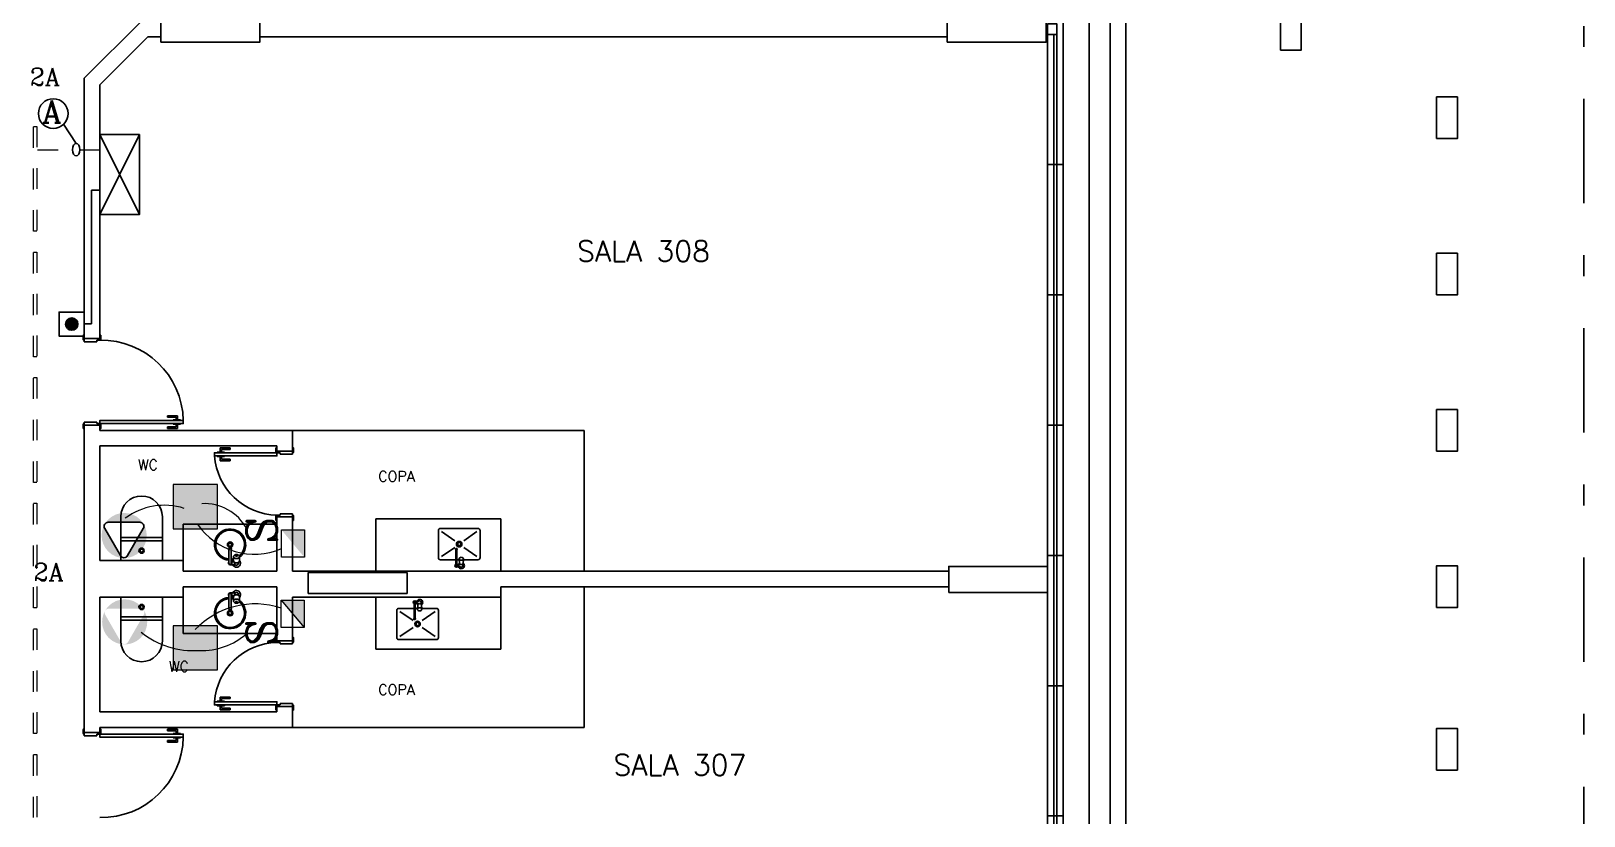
# Model space of a CAD drawing. Extents: x 544 to 914, y -40 to 56.
# Drawn here: x 557.14 to 564.59, y -3.5 to 0.27 of the extents above; entities that cross this region are included whole.
import ezdxf

# ---------------------------------------------------------------- set-up
doc = ezdxf.new("R2010")
doc.units = 0
doc.header["$LTSCALE"] = 0.5
doc.header["$MEASUREMENT"] = 0
for name, pattern in [('CONTINU', [0]), ('DASHDOT', [1, 0.5, -0.25, 0, -0.25]), ('DASHDOT2', [0.5, 0.25, -0.125, 0, -0.125]), ('HIDDEN', [0.375, 0.25, -0.125])]:
    doc.linetypes.add(name, pattern=pattern)
doc.layers.get('0').update_dxf_attribs({"linetype": 'CONTINUOUS'})
for name, color, linetype in [('2', 1, 'CONTINUOUS'), ('A-01', 1, 'CONTINUOUS'), ('A-03', 3, 'CONTINUOUS'), ('A-05', 5, 'CONTINUOUS'), ('COZINHA', 2, 'CONTINUOUS'), ('INTERRUPTOR', 3, 'CONTINUOUS'), ('JANELA', 1, 'CONTINUOUS'), ('PORTA', 2, 'CONTINUOUS'), ('Proj', 1, 'HIDDEN'), ('REDE-ESTRUTURADA', 3, 'CONTINUOUS'), ('SAN', 2, 'CONTINUOUS'), ('SETAS', 1, 'CONTINUOUS'), ('SIMBOLOS', 2, 'CONTINUOUS'), ('TEXTO', 7, 'CONTINUOUS'), ('TEXTO - TOMADAS', 250, 'CONTINUOUS'), ('TOMADAS', 3, 'CONTINUOUS'), ('TUBULACAO', 5, 'CONTINUOUS'), ('Título', 3, 'CONTINUOUS')]:
    doc.layers.add(name, color=color, linetype=linetype)
doc.layers.add('Luminotécnico', color=142, linetype='CONTINUOUS', lineweight=0)
doc.styles.add('ROMANC', font='romanc.shx')
doc.styles.add('T20', font='simplex.shx', dxfattribs={"height": 0.1})

# ---------------------------------------------------------------- blocks, each defined once
blk = doc.blocks.new('A')
at = {"layer": 'TOMADAS'}
blk.add_hatch(color=256, dxfattribs=at).paths.add_polyline_path([(1807.0593, -85.114, 1), (1806.9999, -85.114, 1)])
blk.add_lwpolyline([(1806.9719, -85.1745), (1807.0873, -85.1745), (1807.0873, -85.0534), (1806.9719, -85.0534)], close=True, dxfattribs=at)
blk.add_circle((1807.0296, -85.114), 0.0297, dxfattribs=at)
blk = doc.blocks.new('T')
at = {"layer": 'TOMADAS'}
for p, q in [((-55.6492, 372.2054), (-55.6492, 372.0316)), ((-55.465, 372.138), (-55.6155, 372.2249)), ((-55.6155, 372.0122), (-55.465, 372.0991))]:
    blk.add_line(p, q, dxfattribs=at)
for centre, start, end in [((-55.6267, 372.2054), 60, 180), ((-55.4762, 372.1185), 300, 60), ((-55.6267, 372.0316), 180, 300)]:
    blk.add_arc(centre, 0.0225, start, end, dxfattribs=at)

msp = doc.modelspace()

# ---------------------------------------------------------------- hatches: boundary and pattern name
at = {"layer": 'Luminotécnico'}
for points in [[(557.818, -1.9105), (557.818, -2.1225), (558.03, -2.1225), (558.03, -1.9105)], [(558.4475, -2.2595), (558.4475, -2.128), (558.3374, -2.128)], [(558.4462, -2.5965), (558.4462, -2.465), (558.3361, -2.465)], [(557.818, -2.5885), (557.818, -2.8006), (558.03, -2.8006), (558.03, -2.5885)]]:
    msp.add_hatch(color=3, dxfattribs=at).paths.add_polyline_path(points)
at = {"layer": 'Luminotécnico', "linetype": 'CONTINU'}
h = msp.add_hatch(color=3, dxfattribs=at)
h.paths.add_polyline_path([(557.4742, -2.1553, 1), (557.6908, -2.1553, 1)])
h.paths.add_polyline_path([(557.6572, -2.0917, -0.57735), (557.6741, -2.121), (557.5985, -2.2519, -0.57735), (557.5647, -2.2519), (557.4891, -2.121, -0.57735), (557.506, -2.0917)], flags=16)
h = msp.add_hatch(color=3, dxfattribs=at)
h.paths.add_polyline_path([(557.4766, -2.5698, 1), (557.6932, -2.5698, 1)])
h.paths.add_polyline_path([(557.6596, -2.5062, -0.57735), (557.6765, -2.5355), (557.6009, -2.6664, -0.57735), (557.5671, -2.6664), (557.4915, -2.5355, -0.57735), (557.5084, -2.5062)], flags=16)

# ---------------------------------------------------------------- linework, layer by layer
at = {"layer": '2', "color": 6}
for points in [[(563.1336, 0.1742), (563.2336, 0.1742), (563.2336, 0.3742), (563.1336, 0.3742), (563.1336, 0.1742)], [(557.7586, 0.2117), (558.2336, 0.2117), (558.2336, 0.3367), (557.7586, 0.3367), (557.7586, 0.2117)], [(561.5336, 0.2117), (562.0086, 0.2117), (562.0086, 0.3367), (561.5336, 0.3367), (561.5336, 0.2117)], [(563.8836, -0.2508), (563.9836, -0.2508), (563.9836, -0.0508), (563.8836, -0.0508), (563.8836, -0.2508)], [(563.8836, -1.0008), (563.9836, -1.0008), (563.9836, -0.8008), (563.8836, -0.8008), (563.8836, -1.0008)], [(563.8836, -1.7508), (563.9836, -1.7508), (563.9836, -1.5508), (563.8836, -1.5508), (563.8836, -1.7508)], [(561.5411, -2.4288), (562.0161, -2.4288), (562.0161, -2.3038), (561.5411, -2.3038), (561.5411, -2.4288)], [(563.8836, -2.5008), (563.9836, -2.5008), (563.9836, -2.3008), (563.8836, -2.3008), (563.8836, -2.5008)], [(558.4661, -2.4333), (558.9411, -2.4333), (558.9411, -2.3333), (558.4661, -2.3333), (558.4661, -2.4333)], [(563.8836, -3.2808), (563.9836, -3.2808), (563.9836, -3.0808), (563.8836, -3.0808), (563.8836, -3.2808)]]:
    msp.add_lwpolyline(points, dxfattribs=at)
at = {"layer": 'A-01', "color": 9}
for p, q in [((562.2161, -6.0008), (562.2161, 15.0742)), ((559.7911, -1.6508), (558.3911, -1.6508)), ((559.7911, -2.3258), (559.7911, -1.6508)), ((559.7911, -3.0758), (559.7911, -2.4008)), ((558.3911, -3.0758), (559.7911, -3.0758))]:
    msp.add_line(p, q, dxfattribs=at)
at = {"layer": 'A-03', "color": 9}
for p, q in [((562.3161, 15.0742), (562.3161, -6.5508)), ((562.3911, 15.0742), (562.3911, -6.6258)), ((562.0911, -0.3758), (562.0161, -0.3758)), ((562.0911, -1.0008), (562.0161, -1.0008)), ((562.0161, -1.6258), (562.0911, -1.6258)), ((562.0911, -1.6258), (562.0161, -1.6258)), ((562.0161, -2.2508), (562.0911, -2.2508)), ((562.0161, -2.8758), (562.0911, -2.8758)), ((562.0161, -3.5008), (562.0911, -3.5008))]:
    msp.add_line(p, q, dxfattribs=at)
at = {"layer": 'A-05', "color": 4}
for p, q in [((557.3911, 0.0386), (557.6643, 0.3117)), ((557.4661, 0.0075), (557.6953, 0.2367)), ((557.7586, 0.2367), (557.6953, 0.2367)), ((561.5336, 0.2367), (558.2336, 0.2367)), ((557.3911, -1.2108), (557.3911, 0.0386)), ((557.4661, -1.2108), (557.4661, 0.0075)), ((557.4661, -1.2108), (557.3911, -1.2108)), ((557.4661, -1.6258), (557.3911, -1.6258)), ((557.3911, -3.1008), (557.3911, -1.6258)), ((557.4661, -1.6508), (557.4661, -1.6258)), ((558.3911, -1.6508), (557.4661, -1.6508)), ((558.3911, -1.7508), (558.3911, -1.6508)), ((558.3161, -1.7258), (557.4661, -1.7258)), ((557.4661, -1.7258), (557.4661, -2.2758)), ((558.3161, -1.7258), (558.3161, -1.7508)), ((558.3161, -1.7508), (558.3161, -1.7258)), ((558.3161, -1.7508), (558.3911, -1.7508)), ((558.3161, -2.0658), (558.3911, -2.0658)), ((558.3161, -2.3258), (558.3161, -2.0658)), ((558.3911, -2.3258), (558.3911, -2.0658)), ((557.8661, -2.2758), (557.4661, -2.2758)), ((557.8661, -2.2758), (557.8661, -2.3258)), ((558.3161, -2.3258), (557.8661, -2.3258)), ((561.5411, -2.3258), (558.3911, -2.3258)), ((557.8661, -2.4508), (557.4661, -2.4508)), ((557.4661, -2.4508), (557.4661, -3.0008)), ((557.8661, -2.4508), (557.8661, -2.4008)), ((558.3161, -2.4008), (557.8661, -2.4008)), ((558.3161, -2.4008), (558.3161, -2.6608)), ((558.3911, -2.4508), (559.3911, -2.4508)), ((558.3911, -2.4508), (558.3911, -2.6608)), ((559.3911, -2.4508), (559.3911, -2.4008)), ((561.5411, -2.4008), (559.3911, -2.4008)), ((558.3161, -2.6608), (558.3911, -2.6608)), ((558.3161, -2.9758), (558.3911, -2.9758)), ((558.3161, -3.0008), (558.3161, -2.9758)), ((558.3161, -2.9758), (558.3161, -3.0008)), ((558.3911, -2.9758), (558.3911, -3.0758)), ((558.3161, -3.0008), (557.4661, -3.0008)), ((557.4661, -3.1008), (557.3911, -3.1008)), ((558.3911, -3.0758), (557.4661, -3.0758)), ((557.4661, -3.1008), (557.4661, -3.0758))]:
    msp.add_line(p, q, dxfattribs=at)
at = {"layer": 'COZINHA', "color": 9}
for p, q in [((558.7911, -2.3258), (558.7911, -2.0758)), ((558.7911, -2.0758), (559.3911, -2.0758)), ((559.3911, -2.0758), (559.3911, -2.3258)), ((559.0911, -2.1316), (559.0911, -2.2216)), ((559.2811, -2.1216), (559.1011, -2.1216)), ((559.1698, -2.1802), (559.1061, -2.1366)), ((559.2125, -2.1802), (559.2761, -2.1366)), ((559.2911, -2.1316), (559.2911, -2.2216)), ((559.0911, -2.2216), (559.0911, -2.2616)), ((559.1061, -2.2566), (559.1698, -2.2131)), ((559.175, -2.2215), (559.175, -2.227)), ((559.175, -2.227), (559.175, -2.2998)), ((559.1801, -2.2215), (559.1801, -2.227)), ((559.1801, -2.227), (559.1801, -2.2998)), ((559.2761, -2.2566), (559.2125, -2.2131)), ((559.2911, -2.2216), (559.2911, -2.2616)), ((559.1754, -2.2716), (559.1011, -2.2716)), ((559.1907, -2.2716), (559.1797, -2.2716)), ((559.1943, -2.3044), (559.1834, -2.3044)), ((559.1897, -2.2959), (559.1838, -2.2959)), ((559.1903, -2.267), (559.1924, -2.2906)), ((559.2009, -2.3079), (559.2009, -2.3079)), ((559.2081, -2.2962), (559.2081, -2.2925)), ((559.2116, -2.267), (559.2094, -2.2906)), ((559.2811, -2.2716), (559.2111, -2.2716)), ((559.3911, -2.3258), (558.7911, -2.3258)), ((558.7911, -2.4508), (558.7911, -2.7008)), ((559.3911, -2.4508), (558.7911, -2.4508)), ((559.3911, -2.7008), (559.3911, -2.4508)), ((558.8911, -2.5549), (558.8911, -2.5149)), ((558.9754, -2.5049), (558.9011, -2.5049)), ((558.9061, -2.5199), (558.9698, -2.5634)), ((558.975, -2.5495), (558.975, -2.4767)), ((558.9907, -2.5049), (558.9797, -2.5049)), ((558.9801, -2.5495), (558.9801, -2.4767)), ((558.9943, -2.4722), (558.9834, -2.4722)), ((558.9897, -2.4807), (558.9838, -2.4807)), ((558.9903, -2.5096), (558.9924, -2.486)), ((559.0009, -2.4687), (559.0009, -2.4687)), ((559.0081, -2.4804), (559.0081, -2.4841)), ((559.0116, -2.5096), (559.0094, -2.486)), ((559.0811, -2.5049), (559.0111, -2.5049)), ((559.0761, -2.5199), (559.0125, -2.5634)), ((559.0911, -2.5549), (559.0911, -2.5149)), ((558.8911, -2.6449), (558.8911, -2.5549)), ((558.9698, -2.5964), (558.9061, -2.6399)), ((558.975, -2.5551), (558.975, -2.5495)), ((558.9801, -2.5551), (558.9801, -2.5495)), ((559.0125, -2.5964), (559.0761, -2.6399)), ((559.0911, -2.6449), (559.0911, -2.5549)), ((559.0811, -2.6549), (558.9011, -2.6549)), ((558.7911, -2.7008), (559.3911, -2.7008))]:
    msp.add_line(p, q, dxfattribs=at)
for points in [[(559.2116, -2.267), (559.2108, -2.2643), (559.2084, -2.2618), (559.2052, -2.2603), (559.2009, -2.2597), (559.1967, -2.2603), (559.1934, -2.2618), (559.191, -2.2643), (559.1903, -2.267), (559.191, -2.2696), (559.1934, -2.2721), (559.1967, -2.2736), (559.2009, -2.2742), (559.2052, -2.2736), (559.2084, -2.2721), (559.2108, -2.2696)], [(559.0116, -2.5096), (559.0108, -2.5122), (559.0084, -2.5147), (559.0052, -2.5163), (559.0009, -2.5168), (558.9967, -2.5163), (558.9934, -2.5147), (558.991, -2.5122), (558.9903, -2.5096), (558.991, -2.507), (558.9934, -2.5045), (558.9967, -2.5029), (559.0009, -2.5023), (559.0052, -2.5029), (559.0084, -2.5045), (559.0108, -2.507)]]:
    msp.add_lwpolyline(points, close=True, dxfattribs=at)
for points in [[(559.1924, -2.2906), (559.1929, -2.2919), (559.1949, -2.2933), (559.1975, -2.2941), (559.2009, -2.2945), (559.2044, -2.2941), (559.2069, -2.2933), (559.2089, -2.2919), (559.2094, -2.2906)], [(558.9924, -2.486), (558.9929, -2.4847), (558.9949, -2.4832), (558.9975, -2.4824), (559.0009, -2.4821), (559.0044, -2.4824), (559.0069, -2.4832), (559.0089, -2.4847), (559.0094, -2.486)]]:
    msp.add_lwpolyline(points, dxfattribs=at)
for centre, radius in [((559.1911, -2.1966), 0.0133), ((559.1911, -2.1966), 0.00813), ((558.9911, -2.5799), 0.0133), ((558.9911, -2.5799), 0.00813)]:
    msp.add_circle(centre, radius, dxfattribs=at)
for centre, radius, start, end in [((559.1011, -2.1316), 0.01, 90, 180), ((559.2811, -2.1316), 0.01, 0, 90), ((559.1775, -2.2215), 0.00376, 312.65589, 227.34411), ((559.1775, -2.2215), 0.00255, 359.99352, 180.00648), ((559.1011, -2.2616), 0.01, 180, 270), ((559.1775, -2.2998), 0.0074, 110.16101, 69.83899), ((559.1775, -2.2998), 0.00255, 180.00373, 359.99627), ((559.2009, -2.2998), 0.0148, 126.00126, 164.46267), ((559.2009, -2.2998), 0.0148, 197.74323, 53.82953), ((559.1897, -2.2916), 0.00425, 270, 347.17152), ((559.2009, -2.2998), 0.00804, 214.26245, 27.26327), ((559.2811, -2.2616), 0.01, 270, 0), ((558.9011, -2.5149), 0.01, 90, 180), ((558.9775, -2.4767), 0.0074, 290.16101, 249.83899), ((558.9775, -2.4767), 0.00255, 0.00373, 179.99627), ((559.0009, -2.4767), 0.0148, 195.53733, 233.99874), ((559.0009, -2.4767), 0.0148, 306.17047, 162.25677), ((558.9897, -2.4849), 0.00425, 12.82848, 90), ((559.0009, -2.4767), 0.00804, 332.73673, 145.73755), ((559.0811, -2.5149), 0.01, 0, 90), ((558.9775, -2.5551), 0.00376, 132.65589, 47.34411), ((558.9775, -2.5551), 0.00255, 179.99352, 0.00648), ((558.9011, -2.6449), 0.01, 180, 270), ((559.0811, -2.6449), 0.01, 270, 0)]:
    msp.add_arc(centre, radius, start, end, dxfattribs=at)
at = {"layer": 'JANELA', "color": 9}
for p, q in [((562.0911, 15.0742), (562.0911, -6.0008)), ((562.0161, -6.0008), (562.0161, 0.2492)), ((562.0461, -6.0008), (562.0461, 0.2492)), ((562.0611, -6.0008), (562.0611, 0.2492))]:
    msp.add_line(p, q, dxfattribs=at)
msp.add_lwpolyline([(562.0161, 0.2992), (562.0611, 0.2992), (562.0611, 0.2492), (562.0161, 0.2492)], close=True, dxfattribs=at)
at = {"layer": 'Luminotécnico', "color": 3}
msp.add_line((558.3361, -2.465), (558.4462, -2.5965), dxfattribs=at)
at = {"layer": 'Luminotécnico', "color": 9, "linetype": 'HIDDEN', "ltscale": 0.05}
for points in [[(557.1476, -0.6947), (557.1476, -0.1925), (557.1627, -0.1925), (557.1627, -0.6947)], [(557.1476, -1.2975), (557.1476, -0.7952), (557.1627, -0.7952), (557.1627, -1.2975)], [(557.1476, -1.9002), (557.1476, -1.3979), (557.1627, -1.3979), (557.1627, -1.9002)], [(557.1476, -2.503), (557.1476, -2.0007), (557.1627, -2.0007), (557.1627, -2.503)], [(557.1476, -3.1057), (557.1476, -2.6034), (557.1627, -2.6034), (557.1627, -3.1057)], [(557.1476, -3.7084), (557.1476, -3.2062), (557.1627, -3.2062), (557.1627, -3.7084)]]:
    msp.add_lwpolyline(points, close=True, dxfattribs=at)
at = {"layer": 'Luminotécnico', "color": 3}
for points in [[(558.03, -2.1225), (558.03, -1.9105), (557.818, -1.9105), (557.818, -2.1225)], [(558.3374, -2.2595), (558.3374, -2.128), (558.4475, -2.128), (558.4475, -2.2595)], [(558.3361, -2.5965), (558.3361, -2.465), (558.4462, -2.465), (558.4462, -2.5965)], [(558.03, -2.8006), (558.03, -2.5885), (557.818, -2.5885), (557.818, -2.8006)]]:
    msp.add_lwpolyline(points, close=True, dxfattribs=at)
at = {"layer": 'Luminotécnico', "color": 5, "linetype": 'CONTINU'}
for centre, radius, start, end in [((557.7748, -2.3212), 0.311, 72.09605, 126.99008), ((557.9692, -2.2301), 0.2277, 27.58642, 93.68644), ((558.2062, -1.9179), 0.3271, 214.00531, 293.63946), ((558.2116, -2.8804), 0.397, 71.72415, 136.41066), ((557.9121, -2.319), 0.3887, 230.38962, 274.56505), ((557.9589, -2.3898), 0.317, 267.14477, 311.89146)]:
    msp.add_arc(centre, radius, start, end, dxfattribs=at)
at = {"layer": 'PORTA', "color": 9}
for p, q in [((557.3861, -1.1958), (557.3861, -1.2158)), ((557.3911, -1.1933), (557.3886, -1.1933)), ((557.3911, -1.2183), (557.3886, -1.2183)), ((557.3911, -1.1933), (557.3911, -1.1933)), ((557.3911, -1.2108), (557.3911, -1.2258)), ((557.4511, -1.2258), (557.3911, -1.2258)), ((557.4661, -1.2183), (557.4511, -1.2183)), ((557.4511, -1.2258), (557.4511, -1.2183)), ((557.4511, -1.2183), (557.4511, -1.2258)), ((557.4686, -1.1933), (557.4661, -1.1933)), ((557.4661, -1.2108), (557.4661, -1.2183)), ((557.4686, -1.2183), (557.4661, -1.2183)), ((557.4711, -1.1958), (557.4711, -1.2158)), ((557.3861, -1.6408), (557.3861, -1.6208)), ((557.3911, -1.6183), (557.3886, -1.6183)), ((557.4511, -1.6108), (557.3911, -1.6108)), ((557.3911, -1.6258), (557.3911, -1.6108)), ((557.4511, -1.6183), (557.4511, -1.6108)), ((557.4511, -1.6108), (557.4511, -1.6183)), ((557.4661, -1.6183), (557.4511, -1.6183)), ((557.4661, -1.6258), (557.4661, -1.6183)), ((557.4711, -1.6408), (557.4711, -1.6208)), ((557.7901, -1.5803), (557.7901, -1.5873)), ((557.7901, -1.5803), (557.8391, -1.5803)), ((557.7971, -1.5873), (557.7901, -1.5873)), ((557.7971, -1.6343), (557.7901, -1.6343)), ((557.7901, -1.6343), (557.7901, -1.6413)), ((557.7971, -1.5873), (557.7971, -1.5873)), ((557.8321, -1.5873), (557.7971, -1.5873)), ((557.8321, -1.6343), (557.7971, -1.6343)), ((557.7971, -1.6343), (557.7971, -1.6343)), ((557.8181, -1.5998), (557.8181, -1.6033)), ((557.8531, -1.5998), (557.8181, -1.5998)), ((557.8181, -1.6218), (557.8181, -1.6183)), ((557.8531, -1.6218), (557.8181, -1.6218)), ((557.8321, -1.5998), (557.8321, -1.5873)), ((557.8321, -1.6218), (557.8321, -1.6343)), ((557.8391, -1.5803), (557.8391, -1.5998)), ((557.8391, -1.6413), (557.8391, -1.6218)), ((557.8531, -1.5998), (557.8531, -1.6033)), ((557.8531, -1.6218), (557.8531, -1.6183)), ((557.3911, -1.6433), (557.3886, -1.6433)), ((557.3911, -1.6433), (557.3911, -1.6433)), ((557.4686, -1.6433), (557.4661, -1.6433)), ((557.7901, -1.6413), (557.8391, -1.6413)), ((558.0291, -1.7548), (558.0641, -1.7548)), ((558.0291, -1.7548), (558.0291, -1.7583)), ((558.0291, -1.7768), (558.0291, -1.7733)), ((558.0291, -1.7768), (558.0641, -1.7768)), ((558.0921, -1.7353), (558.0431, -1.7353)), ((558.0431, -1.7353), (558.0431, -1.7548)), ((558.0431, -1.7963), (558.0431, -1.7768)), ((558.0501, -1.7548), (558.0501, -1.7423)), ((558.0501, -1.7423), (558.0851, -1.7423)), ((558.0501, -1.7768), (558.0501, -1.7893)), ((558.0501, -1.7893), (558.0851, -1.7893)), ((558.0641, -1.7548), (558.0641, -1.7583)), ((558.0641, -1.7768), (558.0641, -1.7733)), ((558.0851, -1.7423), (558.0851, -1.7423)), ((558.0851, -1.7423), (558.0921, -1.7423)), ((558.0851, -1.7893), (558.0921, -1.7893)), ((558.0851, -1.7893), (558.0851, -1.7893)), ((558.0921, -1.7423), (558.0921, -1.7353)), ((558.0921, -1.7893), (558.0921, -1.7963)), ((558.3111, -1.7358), (558.3111, -1.7558)), ((558.3136, -1.7333), (558.3161, -1.7333)), ((558.3161, -1.7508), (558.3161, -1.7583)), ((558.3161, -1.7583), (558.3311, -1.7583)), ((558.3311, -1.7583), (558.3311, -1.7658)), ((558.3311, -1.7658), (558.3311, -1.7583)), ((558.3311, -1.7658), (558.3911, -1.7658)), ((558.3911, -1.7333), (558.3936, -1.7333)), ((558.3911, -1.7333), (558.3911, -1.7333)), ((558.3911, -1.7508), (558.3911, -1.7658)), ((558.3911, -1.7583), (558.3936, -1.7583)), ((558.3961, -1.7358), (558.3961, -1.7558)), ((558.0921, -1.7963), (558.0431, -1.7963)), ((558.3111, -2.0808), (558.3111, -2.0608)), ((558.3136, -2.0583), (558.3161, -2.0583)), ((558.3136, -2.0833), (558.3161, -2.0833)), ((558.3161, -2.0583), (558.3311, -2.0583)), ((558.3161, -2.0658), (558.3161, -2.0583)), ((558.3311, -2.0508), (558.3911, -2.0508)), ((558.3311, -2.0508), (558.3311, -2.0583)), ((558.3311, -2.0583), (558.3311, -2.0508)), ((558.3911, -2.0658), (558.3911, -2.0508)), ((558.3911, -2.0583), (558.3936, -2.0583)), ((558.3911, -2.0833), (558.3911, -2.0833)), ((558.3911, -2.0833), (558.3936, -2.0833)), ((558.3961, -2.0808), (558.3961, -2.0608)), ((558.3111, -2.6458), (558.3111, -2.6658)), ((558.3136, -2.6433), (558.3161, -2.6433)), ((558.3136, -2.6683), (558.3161, -2.6683)), ((558.3161, -2.6608), (558.3161, -2.6683)), ((558.3161, -2.6683), (558.3311, -2.6683)), ((558.3311, -2.6758), (558.3311, -2.6683)), ((558.3311, -2.6683), (558.3311, -2.6758)), ((558.3311, -2.6758), (558.3911, -2.6758)), ((558.3911, -2.6433), (558.3911, -2.6433)), ((558.3911, -2.6433), (558.3936, -2.6433)), ((558.3911, -2.6608), (558.3911, -2.6758)), ((558.3911, -2.6683), (558.3936, -2.6683)), ((558.3961, -2.6458), (558.3961, -2.6658)), ((558.0291, -2.9498), (558.0291, -2.9533)), ((558.0291, -2.9498), (558.0641, -2.9498)), ((558.0291, -2.9718), (558.0291, -2.9683)), ((558.0291, -2.9718), (558.0641, -2.9718)), ((558.0431, -2.9303), (558.0431, -2.9498)), ((558.0921, -2.9303), (558.0431, -2.9303)), ((558.0431, -2.9913), (558.0431, -2.9718)), ((558.0501, -2.9373), (558.0851, -2.9373)), ((558.0501, -2.9498), (558.0501, -2.9373)), ((558.0501, -2.9718), (558.0501, -2.9843)), ((558.0641, -2.9498), (558.0641, -2.9533)), ((558.0641, -2.9718), (558.0641, -2.9683)), ((558.0851, -2.9373), (558.0921, -2.9373)), ((558.0851, -2.9373), (558.0851, -2.9373)), ((558.0921, -2.9373), (558.0921, -2.9303)), ((558.3111, -2.9908), (558.3111, -2.9708)), ((558.3161, -2.9758), (558.3161, -2.9683)), ((558.3161, -2.9683), (558.3311, -2.9683)), ((558.3311, -2.9608), (558.3911, -2.9608)), ((558.3311, -2.9683), (558.3311, -2.9608)), ((558.3311, -2.9608), (558.3311, -2.9683)), ((558.3911, -2.9758), (558.3911, -2.9608)), ((558.3911, -2.9683), (558.3936, -2.9683)), ((558.3961, -2.9908), (558.3961, -2.9708)), ((558.0921, -2.9913), (558.0431, -2.9913)), ((558.0501, -2.9843), (558.0851, -2.9843)), ((558.0851, -2.9843), (558.0851, -2.9843)), ((558.0851, -2.9843), (558.0921, -2.9843)), ((558.0921, -2.9843), (558.0921, -2.9913)), ((558.3136, -2.9933), (558.3161, -2.9933)), ((558.3911, -2.9933), (558.3936, -2.9933)), ((558.3911, -2.9933), (558.3911, -2.9933)), ((557.3861, -3.0858), (557.3861, -3.1058)), ((557.3911, -3.0833), (557.3886, -3.0833)), ((557.3911, -3.1083), (557.3886, -3.1083)), ((557.3911, -3.0833), (557.3911, -3.0833)), ((557.3911, -3.1008), (557.3911, -3.1158)), ((557.4511, -3.1158), (557.3911, -3.1158)), ((557.4511, -3.1083), (557.4511, -3.1158)), ((557.4511, -3.1158), (557.4511, -3.1083)), ((557.4661, -3.1083), (557.4511, -3.1083)), ((557.4686, -3.0833), (557.4661, -3.0833)), ((557.4661, -3.1008), (557.4661, -3.1083)), ((557.4711, -3.0858), (557.4711, -3.1058)), ((557.7901, -3.0923), (557.7901, -3.0853)), ((557.7901, -3.0853), (557.8391, -3.0853)), ((557.7971, -3.0923), (557.7901, -3.0923)), ((557.8321, -3.0923), (557.7971, -3.0923)), ((557.7971, -3.0923), (557.7971, -3.0923)), ((557.8531, -3.1048), (557.8181, -3.1048)), ((557.8181, -3.1048), (557.8181, -3.1083)), ((557.8181, -3.1268), (557.8181, -3.1233)), ((557.8531, -3.1268), (557.8181, -3.1268)), ((557.8321, -3.1048), (557.8321, -3.0923)), ((557.8321, -3.1268), (557.8321, -3.1393)), ((557.8391, -3.0853), (557.8391, -3.1048)), ((557.8391, -3.1463), (557.8391, -3.1268)), ((557.8531, -3.1048), (557.8531, -3.1083)), ((557.8531, -3.1268), (557.8531, -3.1233)), ((557.7901, -3.1463), (557.7901, -3.1393)), ((557.7971, -3.1393), (557.7901, -3.1393)), ((557.7901, -3.1463), (557.8391, -3.1463)), ((557.7971, -3.1393), (557.7971, -3.1393)), ((557.8321, -3.1393), (557.7971, -3.1393))]:
    msp.add_line(p, q, dxfattribs=at)
for points in [[(557.4661, -1.6183), (557.8661, -1.6183), (557.8661, -1.6033), (557.4661, -1.6033)], [(558.3161, -1.7583), (558.0161, -1.7583), (558.0161, -1.7733), (558.3161, -1.7733)], [(558.3161, -2.9683), (558.0161, -2.9683), (558.0161, -2.9533), (558.3161, -2.9533)], [(557.4661, -3.1083), (557.8661, -3.1083), (557.8661, -3.1233), (557.4661, -3.1233)]]:
    msp.add_lwpolyline(points, close=True, dxfattribs=at)
for centre, radius, start, end in [((557.3886, -1.1958), 0.0025, 90, 180), ((557.3886, -1.2158), 0.0025, 180, 270), ((557.4736, -1.6108), 0.3926, 1.09469, 91.09469), ((557.4686, -1.1958), 0.0025, 0, 90), ((557.4686, -1.2158), 0.0025, 270, 0), ((557.3886, -1.6208), 0.0025, 90, 180), ((557.4686, -1.6208), 0.0025, 0, 90), ((557.3886, -1.6408), 0.0025, 180, 270), ((557.4686, -1.6408), 0.0025, 270, 0), ((558.3237, -1.7499), 0.3085, 184.34604, 268.59156), ((558.3136, -1.7358), 0.0025, 90, 180), ((558.3136, -1.7558), 0.0025, 180, 270), ((558.3936, -1.7358), 0.0025, 0, 90), ((558.3936, -1.7558), 0.0025, 270, 0), ((558.3136, -2.0608), 0.0025, 90, 180), ((558.3136, -2.0808), 0.0025, 180, 270), ((558.3936, -2.0608), 0.0025, 0, 90), ((558.3936, -2.0808), 0.0025, 270, 0), ((558.3237, -2.9767), 0.3085, 91.40844, 175.65396), ((558.3136, -2.6458), 0.0025, 90, 180), ((558.3136, -2.6658), 0.0025, 180, 270), ((558.3936, -2.6458), 0.0025, 0, 90), ((558.3936, -2.6658), 0.0025, 270, 0), ((558.3136, -2.9708), 0.0025, 90, 180), ((558.3936, -2.9708), 0.0025, 0, 90), ((558.3136, -2.9908), 0.0025, 180, 270), ((558.3936, -2.9908), 0.0025, 270, 0), ((557.3886, -3.0858), 0.0025, 90, 180), ((557.3886, -3.1058), 0.0025, 180, 270), ((557.4736, -3.1158), 0.3926, 268.90531, 358.90531), ((557.4686, -3.0858), 0.0025, 0, 90), ((557.4686, -3.1058), 0.0025, 270, 0)]:
    msp.add_arc(centre, radius, start, end, dxfattribs=at)
at = {"layer": 'REDE-ESTRUTURADA'}
for p, q in [((557.6559, -0.6156), (557.4657, -0.2313)), ((557.6559, -0.2313), (557.4659, -0.6157))]:
    msp.add_line(p, q, dxfattribs=at)
msp.add_lwpolyline([(557.4657, -0.2313), (557.6559, -0.2313), (557.6559, -0.6156), (557.4657, -0.6156)], close=True, dxfattribs=at)
at = {"layer": 'SAN', "color": 9}
for p, q in [((557.5661, -2.2708), (557.5661, -2.0658)), ((557.7661, -2.2708), (557.7661, -2.0658)), ((557.8661, -2.1008), (557.8661, -2.2758)), ((557.8661, -2.1008), (558.3161, -2.1008)), ((557.5661, -2.1645), (557.7661, -2.1645)), ((557.5711, -2.1808), (557.7611, -2.1808)), ((558.0856, -2.2881), (558.0856, -2.2214)), ((558.0967, -2.2881), (558.0967, -2.2214)), ((557.5711, -2.2758), (557.7611, -2.2758)), ((558.0911, -2.2964), (558.1153, -2.2964)), ((558.0967, -2.2818), (558.1095, -2.2818)), ((558.1078, -2.2772), (558.1078, -2.2563)), ((558.112, -2.2881), (558.112, -2.2842)), ((558.1314, -2.2881), (558.1314, -2.2842)), ((558.1356, -2.2772), (558.1356, -2.2563)), ((557.5661, -2.4558), (557.5661, -2.6608)), ((557.5711, -2.4508), (557.7611, -2.4508)), ((557.7661, -2.4558), (557.7661, -2.6608)), ((557.8661, -2.6258), (557.8661, -2.4508)), ((558.0856, -2.4385), (558.0856, -2.5051)), ((558.0911, -2.4301), (558.1153, -2.4301)), ((558.0967, -2.4385), (558.0967, -2.5051)), ((558.0967, -2.4448), (558.1095, -2.4448)), ((558.1078, -2.4494), (558.1078, -2.4703)), ((558.112, -2.4385), (558.112, -2.4424)), ((558.1314, -2.4385), (558.1314, -2.4424)), ((558.1356, -2.4494), (558.1356, -2.4703)), ((557.5661, -2.5621), (557.7661, -2.5621)), ((557.5711, -2.5458), (557.7611, -2.5458)), ((557.8661, -2.6258), (558.3161, -2.6258))]:
    msp.add_line(p, q, dxfattribs=at)
for centre, radius in [((557.6661, -2.2283), 0.0125), ((557.6661, -2.2283), 0.0075), ((558.0911, -2.1992), 0.0133), ((558.0911, -2.1992), 0.00778), ((557.6661, -2.4983), 0.0125), ((557.6661, -2.4983), 0.0075), ((558.0911, -2.5274), 0.0133), ((558.0911, -2.5274), 0.00778)]:
    msp.add_circle(centre, radius, dxfattribs=at)
for centre, radius, start, end in [((557.6661, -2.0658), 0.1, 0, 180), ((558.0911, -2.1992), 0.075, 306.3412, 265.75198), ((558.0911, -2.1992), 0.0694, 309.00735, 265.41143), ((557.5711, -2.1858), 0.005, 90, 180), ((557.7611, -2.1858), 0.005, 0, 90), ((558.0911, -2.2214), 0.00694, 323.1301, 216.8699), ((558.0911, -2.2214), 0.00556, 359.99988, 179.99988), ((557.5711, -2.2708), 0.005, 180, 270), ((557.7611, -2.2708), 0.005, 270, 0), ((558.0911, -2.2881), 0.00833, 131.81031, 48.18969), ((558.0911, -2.2881), 0.00556, 179.99979, 359.99979), ((558.0911, -2.1992), 0.0694, 274.58857, 283.88654), ((558.0911, -2.1992), 0.075, 274.24802, 282.83959), ((558.1217, -2.2881), 0.0194, 135.58469, 161.12889), ((558.1217, -2.2881), 0.0194, 205.37693, 44.41531), ((558.1148, -2.2563), 0.00706, 149.63881, 180), ((558.1148, -2.2563), 0.00706, 180, 210.36119), ((558.1148, -2.2772), 0.00706, 180, 210.36119), ((558.1181, -2.2582), 0.0109, 125.26439, 149.63881), ((558.1181, -2.2544), 0.0109, 210.36119, 234.73561), ((558.1181, -2.2753), 0.0109, 210.36119, 234.73561), ((558.1203, -2.2613), 0.0146, 106.32495, 125.26439), ((558.1203, -2.2513), 0.0146, 234.73561, 253.67505), ((558.1203, -2.2722), 0.0146, 234.73561, 253.67505), ((558.1217, -2.2881), 0.00972, 180, 238.99728), ((558.1153, -2.302), 0.00556, 65.38002, 90), ((558.1217, -2.266), 0.0196, 90, 106.32495), ((558.1217, -2.2465), 0.0196, 253.67505, 270), ((558.1217, -2.2674), 0.0196, 253.67505, 270), ((558.1196, -2.2521), 0.00212, 149.63881, 180), ((558.1196, -2.2521), 0.00212, 180, 210.36119), ((558.1217, -2.2881), 0.00972, 245.38002, 0), ((558.1206, -2.2527), 0.00326, 125.26439, 149.63881), ((558.1206, -2.2516), 0.00326, 210.36119, 234.73561), ((558.1213, -2.2536), 0.00437, 106.32495, 125.26439), ((558.1213, -2.2506), 0.00437, 234.73561, 253.67505), ((558.1217, -2.2551), 0.00587, 90, 106.32495), ((558.1217, -2.2492), 0.00587, 253.67505, 270), ((558.1217, -2.266), 0.0196, 73.67505, 90), ((558.1217, -2.2551), 0.00587, 73.67505, 90), ((558.1217, -2.2492), 0.00587, 270, 286.32495), ((558.1217, -2.2465), 0.0196, 270, 286.32495), ((558.1217, -2.2674), 0.0196, 270, 286.32495), ((558.1221, -2.2536), 0.00437, 54.73561, 73.67505), ((558.1221, -2.2506), 0.00437, 286.32495, 305.26439), ((558.1227, -2.2527), 0.00326, 30.36119, 54.73561), ((558.1227, -2.2516), 0.00326, 305.26439, 329.63881), ((558.1237, -2.2521), 0.00212, 0, 30.36119), ((558.1237, -2.2521), 0.00212, 329.63881, 360), ((558.1231, -2.2613), 0.0146, 54.73561, 73.67505), ((558.1231, -2.2513), 0.0146, 286.32495, 305.26439), ((558.1231, -2.2722), 0.0146, 286.32495, 305.26439), ((558.1252, -2.2582), 0.0109, 30.36119, 54.73561), ((558.1252, -2.2544), 0.0109, 305.26439, 329.63881), ((558.1252, -2.2753), 0.0109, 305.26439, 329.63881), ((558.1285, -2.2563), 0.00706, 360, 30.36119), ((558.1285, -2.2563), 0.00706, 329.63881, 360), ((558.1285, -2.2772), 0.00706, 329.63881, 0), ((557.5711, -2.4558), 0.005, 90, 180), ((557.7611, -2.4558), 0.005, 0, 90), ((558.0911, -2.5274), 0.075, 94.24802, 53.6588), ((558.0911, -2.5274), 0.0694, 94.58857, 50.99265), ((558.0911, -2.4385), 0.00833, 311.81031, 228.18969), ((558.0911, -2.4385), 0.00556, 0.00021, 180.00021), ((558.0911, -2.5274), 0.075, 77.16041, 85.75198), ((558.0911, -2.5274), 0.0694, 76.11346, 85.41143), ((558.1217, -2.4385), 0.0194, 198.87111, 224.41531), ((558.1217, -2.4385), 0.0194, 315.58469, 154.62307), ((558.1148, -2.4494), 0.00706, 149.63881, 180), ((558.1181, -2.4513), 0.0109, 125.26439, 149.63881), ((558.1203, -2.4543), 0.0146, 106.32495, 125.26439), ((558.1217, -2.4385), 0.00972, 121.00272, 180), ((558.1153, -2.4246), 0.00556, 270, 294.61998), ((558.1217, -2.4591), 0.0196, 90, 106.32495), ((558.1217, -2.4385), 0.00972, 0, 114.61998), ((558.1217, -2.4591), 0.0196, 73.67505, 90), ((558.1231, -2.4543), 0.0146, 54.73561, 73.67505), ((558.1252, -2.4513), 0.0109, 30.36119, 54.73561), ((558.1285, -2.4494), 0.00706, 360, 30.36119), ((558.0911, -2.5051), 0.00694, 143.1301, 36.8699), ((558.0911, -2.5051), 0.00556, 180.00012, 0.00012), ((558.1148, -2.4703), 0.00706, 149.63881, 180), ((558.1148, -2.4703), 0.00706, 180, 210.36119), ((558.1181, -2.4722), 0.0109, 125.26439, 149.63881), ((558.1181, -2.4683), 0.0109, 210.36119, 234.73561), ((558.1203, -2.4752), 0.0146, 106.32495, 125.26439), ((558.1203, -2.4653), 0.0146, 234.73561, 253.67505), ((558.1217, -2.48), 0.0196, 90, 106.32495), ((558.1217, -2.4605), 0.0196, 253.67505, 270), ((558.1196, -2.4744), 0.00212, 149.63881, 180), ((558.1196, -2.4744), 0.00212, 180, 210.36119), ((558.1206, -2.475), 0.00326, 125.26439, 149.63881), ((558.1206, -2.4739), 0.00326, 210.36119, 234.73561), ((558.1213, -2.4759), 0.00437, 106.32495, 125.26439), ((558.1213, -2.4729), 0.00437, 234.73561, 253.67505), ((558.1217, -2.4774), 0.00587, 90, 106.32495), ((558.1217, -2.4715), 0.00587, 253.67505, 270), ((558.1217, -2.48), 0.0196, 73.67505, 90), ((558.1217, -2.4774), 0.00587, 73.67505, 90), ((558.1217, -2.4715), 0.00587, 270, 286.32495), ((558.1217, -2.4605), 0.0196, 270, 286.32495), ((558.1221, -2.4759), 0.00437, 54.73561, 73.67505), ((558.1221, -2.4729), 0.00437, 286.32495, 305.26439), ((558.1227, -2.475), 0.00326, 30.36119, 54.73561), ((558.1227, -2.4739), 0.00326, 305.26439, 329.63881), ((558.1237, -2.4744), 0.00212, 0, 30.36119), ((558.1237, -2.4744), 0.00212, 329.63881, 0), ((558.1231, -2.4752), 0.0146, 54.73561, 73.67505), ((558.1231, -2.4653), 0.0146, 286.32495, 305.26439), ((558.1252, -2.4722), 0.0109, 30.36119, 54.73561), ((558.1252, -2.4683), 0.0109, 305.26439, 329.63881), ((558.1285, -2.4703), 0.00706, 0, 30.36119), ((558.1285, -2.4703), 0.00706, 329.63881, 0), ((557.5711, -2.5408), 0.005, 180, 270), ((557.7611, -2.5408), 0.005, 270, 0), ((557.6661, -2.6608), 0.1, 180, 0)]:
    msp.add_arc(centre, radius, start, end, dxfattribs=at)
at = {"layer": 'SETAS', "color": 1}
msp.add_line((557.2918, -0.182), (557.3519, -0.2743), dxfattribs=at)
msp.add_circle((557.2421, -0.1309), 0.0713, dxfattribs=at)
msp.add_ellipse((557.3519, -0.3043), major_axis=(0, -0.03), ratio=0.577123, dxfattribs=at)
at = {"layer": 'SIMBOLOS', "color": 9, "linetype": 'DASHDOT', "ltscale": 2}
msp.add_line((564.5911, 21.9392), (564.5911, -11.4258), dxfattribs=at)
at = {"layer": 'TOMADAS', "color": 5}
for p, q in [((557.4657, -0.4981), (557.4249, -0.4981)), ((557.4249, -0.4981), (557.4253, -1.1399)), ((557.4253, -1.1399), (557.3911, -1.1399))]:
    msp.add_line(p, q, dxfattribs=at)
at = {"layer": 'TUBULACAO', "linetype": 'DASHDOT2', "lineweight": 0, "ltscale": 0.03}
msp.add_line((557.4657, -0.3071), (556.7237, -0.3071), dxfattribs=at)

# ---------------------------------------------------------------- block references
at = {"color": 3, "xscale": -0.8698205227783546, "yscale": 0.8698205227783546, "zscale": 0.8698205227783502, "rotation": 90}
msp.add_blockref('T', (881.2579, -50.4965), dxfattribs=at)
at = {"layer": 'Proj', "color": 5, "rotation": 90}
msp.add_blockref('A', (472.2166, -1808.1704), dxfattribs=at)

# ---------------------------------------------------------------- texts
at = {"layer": 'INTERRUPTOR', "style": 'ROMANC'}
for p in [(558.3161, -2.1934), (558.3158, -2.6847)]:
    msp.add_text('S', height=0.1461, rotation=90, dxfattribs=at).set_placement(p)
at = {"layer": 'TEXTO', "color": 250, "style": 'ROMANC'}
for p in [(557.1295, 0.0034), (557.1472, -2.3726)]:
    msp.add_text('2A', height=0.08429, rotation=359.97353, dxfattribs=at).set_placement(p)
at = {"layer": 'TEXTO - TOMADAS', "style": 'ROMANC'}
msp.add_text('A', height=0.1071, dxfattribs=at).set_placement((557.1894, -0.1753))
at = {"layer": 'Título', "color": 9, "style": 'T20'}
for s, height, p in [('SALA 308', 0.1, (559.7566, -0.841)), ('WC', 0.05, (557.6484, -1.8412)), ('COPA', 0.05, (558.8023, -1.8963)), ('WC', 0.05, (557.7971, -2.8087)), ('COPA', 0.05, (558.8023, -2.92)), ('SALA 307', 0.1, (559.9314, -3.3066))]:
    msp.add_text(s, height=height, dxfattribs=at).set_placement(p)

doc.saveas('drawing.dxf')
